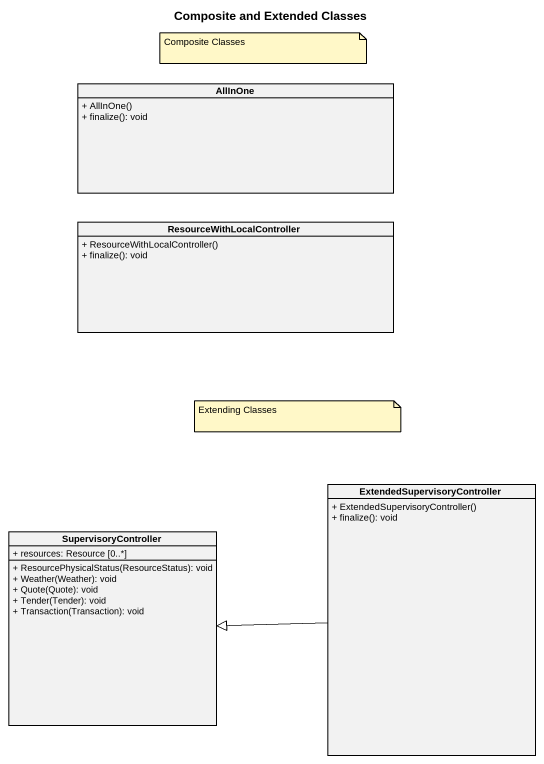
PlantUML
@startuml
title Composite and Extended Classes
hide circle
hide empty members
skinparam classAttributeIconSize 0
class AllInOne {
  + AllInOne()
  + finalize(): void
}
class ResourceWithLocalController {
  + ResourceWithLocalController()
  + finalize(): void
}
class "ExtendedSupervisoryController" as ExtendedSupervisoryControlle {
  + ExtendedSupervisoryController()
  + finalize(): void
}
class SupervisoryController {
  + resources: Resource [0..*]
  + ResourcePhysicalStatus(ResourceStatus): void
  + Weather(Weather): void
  + Quote(Quote): void
  + Tender(Tender): void
  + Transaction(Transaction): void
}
ExtendedSupervisoryControlle -left-|> SupervisoryController
note as N1
  Composite Classes
end note
note as N2
  Extending Classes
end note
@enduml
